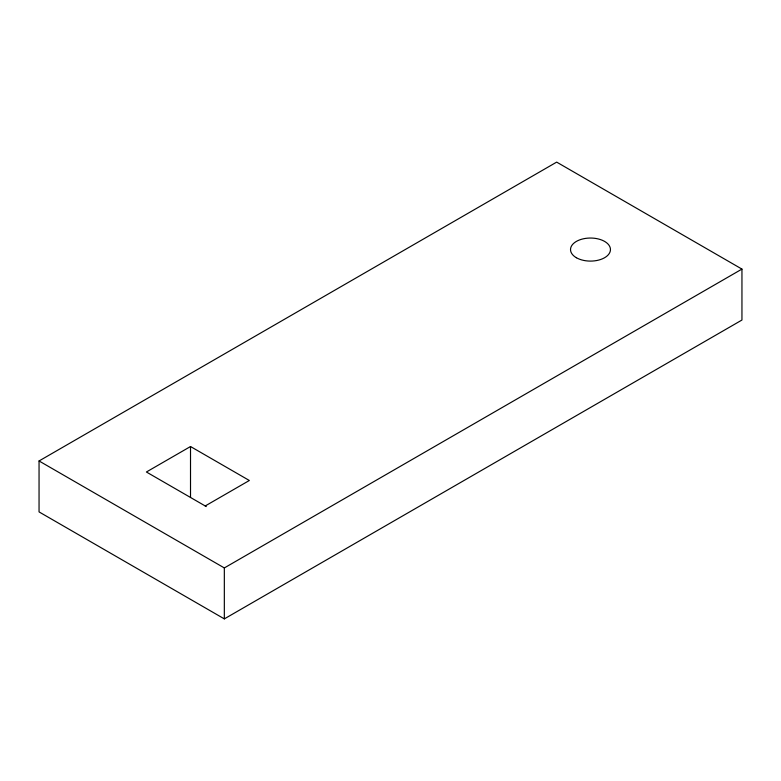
<?xml version="1.0" encoding="UTF-8"?>
<svg xmlns="http://www.w3.org/2000/svg" width="781" height="781" viewBox="0 0 781 781"><rect width="100%" height="100%" fill="white"/><g stroke="black" fill="none" stroke-linecap="round" stroke-linejoin="round"><path stroke-width="1.17" d="M39.05 460.966L556.668 162.116L741.95 269.094L741.95 320.034L224.332 618.884L39.05 511.906L39.05 460.966L224.332 567.933L741.95 269.094M205.218 505.961L249.344 480.491L190.515 446.527L146.398 471.997L206.272 506.566M224.332 567.933L224.332 618.884M190.515 446.527L190.515 497.468M576.368 257.72A19.964 11.53 0 0 0 609.776 252.546A19.964 11.53 0 0 0 585.32 238.43A19.964 11.53 0 0 0 576.368 257.72"/></g></svg>
